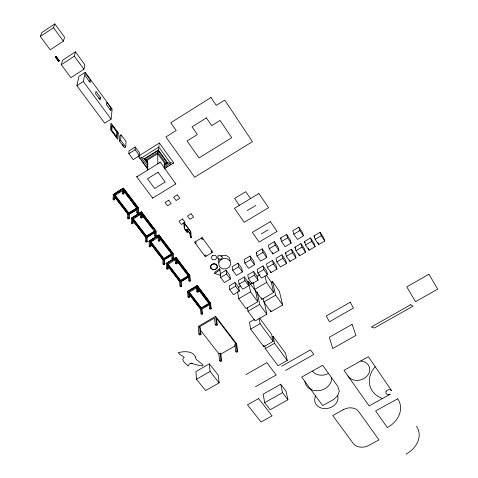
<?xml version="1.0" encoding="UTF-8"?>
<svg xmlns="http://www.w3.org/2000/svg" width="478" height="478" viewBox="0 0 478 478"><rect width="100%" height="100%" fill="white"/><g stroke="black" fill="none" stroke-linecap="round" stroke-linejoin="round"><path stroke-width="0.72" d="M127.769 213.535L127.656 218.177L128.337 219.061L129.311 218.458L128.63 217.574L128.731 212.937L136.81 207.912L136.792 212.507L137.467 213.391L138.441 212.788L138.441 208.193L123.396 188.404L113.31 194.731L113.047 199.236L113.74 200.133L114.72 199.523L114.947 195.424L122.464 190.71M138.644 208.109L123.438 188.099L113.101 194.695L123.438 188.099M138.441 212.788L137.766 211.903L137.772 207.315M147.535 169.66L147.594 160.011L157.698 153.707L164.54 163.135L164.749 169.098M147.881 162.054L145.581 159.234A1.392 0.502 11.9 0 0 145.198 159.144M145.527 236.616L145.593 241.432L146.256 242.286L147.218 241.695L146.555 240.84L146.477 236.03L154.466 231.113L154.627 235.875L155.284 236.741L156.246 236.144L156.073 231.382L141.44 212.136L131.462 218.332L131.39 223.017L132.065 223.889L133.033 223.292L133.087 219.032L140.526 214.413M133.033 223.292L132.358 222.413L132.424 217.741M58.501 59.804C57.312 59.153 60.694 62.654 57.987 60.431M129.311 218.458L129.407 213.809M148.126 166.649L141.004 157.178A1.392 0.502 11.8 0 0 140.622 157.083M139.474 155.649L139.546 152.894L135.22 147.015L128.982 150.934L128.839 153.683L133.207 159.574L139.474 155.649L135.119 149.739L135.22 147.015M164.695 168.483L173.526 163.004L173.532 162.639L159.413 143.024L138.441 156.157L147.983 169.439M175.163 183.08L175.773 183.916L152.673 198.143L136.774 176.872L136.839 176.37L137.371 176.251M122.422 189.013L122.254 193.465L122.948 194.373L123.927 193.751L124.083 189.306M123.927 193.751L123.24 192.849L123.396 188.404M56.362 57.109C55.502 57.557 55.621 55.938 56.344 56.906C55.579 58.197 56.255 57.45 56.936 58.471M56.189 57.784C58.226 57.294 56.308 58.949 57.294 58.866C57.33 59.84 57.049 56.535 56.273 58.017M114.72 199.523L114.027 198.621L114.278 194.122M125.708 146.979L126.043 141.59L121.065 134.844L119.817 135.632L119.392 140.956L124.447 147.768L125.708 146.979L120.659 140.162L121.065 134.844M164.336 165.143L167.402 163.243L158.248 150.588L158.576 148.24M111.087 119.142L112.163 109.115L85.198 72.315L78.918 76.396L76.862 85.687L104.724 123.199L111.087 119.142L83.321 81.499L85.198 72.315M111.225 108.398L110.956 110.854L106.492 104.778L106.797 102.358L111.225 108.398L109.988 109.193M57.742 59.75C58.238 59.439 58.579 59.218 57.474 59.224L57.742 59.75L58.185 59.481M56.727 58.764L56.512 57.539C55.251 57.551 56.189 57.527 56.093 56.619M152.721 197.199L152.673 198.143M100.547 97.536L100.195 99.956L95.618 93.736L96 91.352L100.547 97.536L98.827 98.635M217.161 266.533L217.006 268.23L215.297 269.67L212.979 269.831L211.127 268.642L210.571 266.318L211.64 264.459L213.786 263.605L216.008 264.155L217.263 265.852L217.006 268.23M90.599 80.256L90.181 82.551L85.574 76.277L86.028 74.018L90.599 80.256L88.884 81.362M58.071 60.126C59.487 63.395 58.675 58.406 58.603 61.088M58.848 61.232L58.441 60.103L57.922 60.24M159.007 145.587L158.827 147.033L170.437 163.118L164.103 167.049M159.27 144.296L159.413 143.024M158.152 151.054L157.967 152.404L165.926 163.392L164.079 164.54M83.907 69.238L84.851 64.733L75.428 51.815L62.558 60.246L61.28 64.709L70.917 77.687L83.907 69.238L74.335 56.165L75.428 51.815M159.831 162.765L160.076 161.917L175.773 183.916M58.412 60.318L58.077 60.557L58.627 61.16M57.085 57.892C55.424 58.519 57.426 57.707 57.229 58.913M56.051 56.733L56.703 57.862M63.365 41.186L64.566 37.224L54.839 23.9L41.819 32.54L40.295 36.453L50.232 49.832L63.365 41.186L53.494 27.706L54.839 23.9M337.701 395.796L339.278 390.992L337.838 386.409L322.68 365.282L301.696 377.112L322.68 405.577L333.542 399.536L337.701 395.796A11.801 9.542 -14.6 0 1 325.249 408.63A11.801 9.542 -14.6 0 1 315.629 396.005M218.996 258.628L218.171 260.51L218.739 262.416M55.962 57.844L56.464 58.358L56.894 58.113L56.565 58.394L56.9 59.129M210.613 266.652L211.64 264.459M56.888 59.081L56.978 58.561M147.774 163.237L144.697 158.995L142.91 158.033M57.474 59.224L58.029 59.971L57.659 59.553M57.796 59.009L57.981 59.338M212.979 269.831L212.937 269.496L215.255 269.335L216.391 268.379M56.667 58.567L56.613 58.346M219.743 268.797L214.652 272.293L214.795 273.428L220.621 275.465L219.743 268.797L219.898 269.927L214.795 273.428M40.295 36.453L53.494 27.706M55.807 57.007C56.751 56.918 56.488 57.653 55.818 57.521M55.944 57.013L56.273 56.798M56.016 57.121L56.344 56.906M55.723 56.948L55.896 57.378L56.38 57.067M55.872 57.593L56.159 57.36L56.601 57.802M56.44 57.748L56.727 57.456M56.697 58.436L57.025 58.22M56.38 58.077L57.031 58.794L57.384 58.585M58.352 59.756L57.659 60.15L57.336 59.553L57.766 58.973L57.987 59.935L57.766 58.973M57.736 59.421L58.065 59.212M57.946 59.828L58.322 59.625M58.262 59.523C59.451 60.503 57.229 60.569 58.8 60.377M58.113 60.634L58.752 60.204M58.268 60.575C58.633 59.893 59.338 61.662 58.597 60.359M58.352 60.79L58.931 60.377M58.238 60.921L58.818 60.616M58.597 60.831L58.925 60.622M58.561 61.029L59.039 60.652M61.28 64.709L74.335 56.165M76.862 85.687L83.321 81.499M119.392 140.956L120.659 140.162M128.839 153.683L135.119 149.739M122.41 189.419L114.254 194.534L129.395 214.234L136.851 209.597M116.847 193.841L114.965 195.018L128.731 212.937M118.723 192.664L120.605 191.487M113.047 199.236L114.027 198.621M122.254 193.465L123.24 192.849M141.608 157.794L158.827 147.033M144.697 159.054L158.248 150.588M146.196 159.754L157.967 152.404M136.774 176.872L160.1 162.365M131.886 212.268L133.129 211.497M129.012 214.102L130.817 212.979M132.024 212.226L135.638 209.979M129.012 214.222L135.632 210.099M164.223 165.478L167.969 162.873L169.152 162.879M165.974 167.336L167.862 166.159M169.122 165.376L171.016 164.205M127.656 218.177L128.63 217.574M136.792 212.507L137.766 211.903M141.476 211.838L131.259 218.303L141.476 211.838L156.27 231.292M140.478 213.158L132.418 218.165L147.14 237.321L154.514 232.78M134.951 217.454L136.81 216.301M138.046 215.53L139.905 214.377M131.39 223.017L132.358 222.413M142.109 213.015L142.145 217.645L141.171 218.249L140.496 217.365L141.47 216.761L141.44 212.136M148.359 236.126L150.2 234.991M146.77 237.136L148.037 236.353M149.937 235.188L151.203 234.405M153.103 233.24L154.37 232.457M146.776 237.261L151.209 234.531M152.47 233.754L154.37 232.583M145.593 241.432L146.555 240.84M154.627 235.875L155.589 235.284L155.422 230.521M159.025 234.913L148.915 241.253L159.025 234.913L173.406 253.836M172.588 253.101L172.928 258.024L173.568 258.861L173.221 253.932L158.989 235.218L149.112 241.288L149.22 246.134L149.877 246.983L150.839 246.397L150.725 241.988L158.702 237.088M158.051 236.24L150.074 241.139L164.396 259.775L171.698 255.33M152.554 240.416L153.779 239.663M149.22 246.134L150.182 245.543L150.062 240.703M159.634 236.066L159.849 240.87L158.887 241.456L158.23 240.601L159.198 240.01L158.989 235.218M150.223 243.159L162.813 259.524L163.034 264.041L163.679 264.878L164.629 264.298L163.99 263.462L163.739 258.496L171.644 253.681L171.972 258.604L172.612 259.44M162.813 259.524L172.618 253.549L159.652 236.502M165.585 258.586L167.414 257.475M167.145 257.654L168.393 256.889M166.523 258.168L170.909 255.491M163.034 264.041L163.99 263.462M171.972 258.604L172.928 258.024M176.089 257.361L166.087 263.581L176.089 257.361L190.083 275.776M179.597 280.921L180.003 286.041L180.63 286.854L181.568 286.286L180.947 285.474L180.529 280.359L188.356 275.633L188.846 280.711L189.467 281.524L190.411 280.956L189.903 275.878L176.059 257.666L166.284 263.611L166.559 268.618L167.198 269.443L168.148 268.869L167.886 264.316L175.779 259.518L175.145 258.688L167.252 263.492L181.186 281.626L188.41 277.27M186.928 229.506L190.095 233.784L190.328 236.568L191.11 237.626L190.728 231.633L184.024 222.563L184.323 228.478L187.137 232.272L187.047 229.434L187.137 232.272M184.323 228.478L184.024 222.563M166.559 268.618L167.509 268.039L167.228 263.043M176.687 258.496L177.069 263.45L176.113 264.029L175.48 263.199L176.43 262.619L176.059 257.666M190.859 234.662L190.728 231.633M190.095 233.784L187.047 229.434M190.328 236.568L190.214 233.712M181.407 281.016L184.155 279.349M184.508 279.146L186.563 277.897M180.798 281.524L188.236 277.031M247.234 210.601L255.867 205.403M195.46 243.487L196.362 242.944L195.406 241.659M203.066 238.91L202.164 239.454L201.214 238.164M180.003 286.041L180.947 285.474M188.846 280.711L189.79 280.138L189.288 275.071M188.254 292.835L187.334 291.52L197.205 285.587L210.744 303.506L197.205 285.587M187.346 291.652L197.217 285.719M202.72 294.95L209.035 303.249L209.723 308.507L210.32 309.29L211.252 308.734L210.553 303.482L197.175 285.892L187.537 291.682L188.015 296.874L188.637 297.675L189.569 297.113L189.079 291.921L201.322 307.85L201.925 313.144L202.529 313.926L201.602 314.482L200.999 313.699L200.401 308.4L193.596 299.557M196.297 286.914L188.511 291.598L201.973 309.111L202.529 313.926M189.121 292.393L196.906 287.714M188.015 296.874L188.953 296.312L188.463 291.126M197.784 286.686L198.364 291.837L197.426 292.399L196.811 291.598L197.755 291.036L197.175 285.892M204.291 255.389L205.187 254.852L206.12 256.118M211.856 250.86L210.959 251.398L211.891 252.665M201.322 307.85L209.035 303.249M220.806 256.614L222.706 255.485L226.453 255.575L229.332 257.606L230.253 260.797M261.293 233.927L268.152 229.84M205.851 306.428L207.076 305.699M201.973 309.111L209.693 304.51L197.808 288.903M200.999 313.699L201.925 313.144M209.723 308.507L210.655 307.952L209.962 302.699M226.07 270.291L220.173 273.786L220.669 277.467L224.433 282.54L230.36 279.044L229.799 275.358L226.07 270.291L226.608 273.948L230.36 279.044M238.062 263.181L232.135 266.694L232.72 270.327L236.455 275.442L242.406 271.928L241.76 268.283L238.062 263.181L238.683 266.796L242.406 271.928M250.108 256.035L244.156 259.566L244.826 263.163L248.53 268.307L254.511 264.776L253.776 261.179L250.108 256.035L250.819 259.608L254.511 264.776M256.232 252.408L262.213 248.859L265.852 254.033L266.676 257.588L260.665 261.137L256.991 255.957L256.232 252.408L257.045 253.549M274.372 241.647L268.367 245.214L269.21 248.721L272.86 253.938L278.895 250.37L277.987 246.857L274.372 241.647L275.262 245.136L278.895 250.37M280.556 237.984L286.591 234.405L290.176 239.651L291.174 243.117L285.109 246.702L281.488 241.45L280.556 237.984L281.357 239.143M298.87 227.122L292.805 230.719L293.827 234.142L297.418 239.43L303.512 235.833L302.419 232.404L298.87 227.122L299.939 230.521L303.512 235.833M220.669 277.467L226.608 273.948M232.72 270.327L238.683 266.796M244.826 263.163L250.819 259.608M256.991 255.957L263.014 252.39L262.213 248.859M269.21 248.721L275.262 245.136M281.488 241.45L287.571 237.847L286.591 234.405M293.827 234.142L299.939 230.521M235.015 282.456L229.153 285.916L229.709 289.65L233.419 294.651L239.311 291.192L238.689 287.451L235.015 282.456L235.612 286.173L239.311 291.192M244.33 276.965L238.444 280.437L239.066 284.141L242.752 289.166L248.668 285.695L247.98 281.99L244.33 276.965L244.993 280.652L248.668 285.695M253.681 271.456L247.771 274.94L248.458 278.608L252.127 283.663L258.06 280.18L257.307 276.505L253.681 271.456L254.41 275.107L258.06 280.18M263.061 265.923L257.134 269.419L257.887 273.058L261.532 278.136L267.489 274.641L266.664 270.996L263.061 265.923L263.856 269.544L267.489 274.641M272.478 260.373L266.527 263.88L267.351 267.489L270.972 272.597L276.947 269.084L276.057 265.475L272.478 260.373L273.344 263.958L276.947 269.084M281.93 254.804L275.955 258.323L276.852 261.896L280.443 267.029L286.442 263.509L285.486 259.93L281.93 254.804L282.862 258.353L286.442 263.509M285.42 252.743L291.413 249.211L294.95 254.362L295.978 257.911L289.955 261.448L286.382 256.286L285.42 252.743L286.208 253.884M294.92 247.144L300.937 243.595L304.444 248.781L305.544 252.288L299.497 255.838L295.948 250.651L294.92 247.144L295.703 248.291M304.456 241.521L310.491 237.96L313.98 243.171L315.145 246.654L309.075 250.215L305.556 244.999L304.456 241.521L305.233 242.675M314.022 235.881L320.081 232.308L323.546 237.548L324.783 240.99L318.695 244.569L315.193 239.323L314.022 235.881L314.793 237.04M229.709 289.65L235.612 286.173M239.066 284.141L244.993 280.652M248.458 278.608L254.41 275.107M257.887 273.058L263.856 269.544M267.351 267.489L273.344 263.958M276.852 261.896L282.862 258.353M286.382 256.286L292.416 252.731L291.413 249.211M295.948 250.651L302.006 247.084L300.937 243.595M305.556 244.999L311.632 241.414L310.491 237.96M315.193 239.323L321.294 235.726L320.081 232.308M238.283 287.386L240.846 285.874M247.257 282.104L248.542 281.351L255.652 291.144L257.744 301.767L246.027 308.603L238.725 298.744L237.578 291.676M256.871 276.451L259.924 274.653M250.125 284.338L251.99 283.239M238.725 298.744L250.502 291.849L248.542 281.351M266.27 275.047L271.241 282.02L273.643 292.494L261.854 299.371L254.631 289.429L266.479 282.486L265.111 276.278M271.199 282.301L272.472 281.554L279.367 291.245L282.677 305.006L270.96 311.793L263.85 302.006L263.103 298.392M237.793 351.653L236.652 343.885L215.602 316.311L198.256 326.456L198.896 334.104L199.714 335.144L200.963 334.415L200.384 327.765L199.577 326.731L214.473 318.019L215.22 324.58L216.026 325.632L217.281 324.897L216.51 318.336L236.03 343.891L237.016 350.637L237.793 351.653L236.55 352.364L235.774 351.354L234.806 344.596L236.03 343.891M198.896 334.104L200.151 333.375L199.577 326.731M215.22 324.58L216.48 323.845L215.602 316.311M264.388 302.556L266.814 314.201L255.168 320.953L247.986 311.25L259.685 304.432L257.254 292.201M263.85 302.006L275.627 295.153L272.472 281.554M254.439 319.424L249.48 322.303L250.675 329.139L263.784 346.681L273.117 341.328L271.665 334.415L259.638 318.073M250.675 329.139L260.086 323.69L259.04 318.264M218.882 353.792L220.101 353.087L220.884 354.084L221.684 360.926L220.454 361.631L219.665 360.627L218.882 353.792L200.521 330.256M220.884 354.084L235.576 345.606M209.328 363.848L195.944 371.567L196.512 379.269L205.642 390.562L219.121 382.86L218.273 375.146L209.328 363.848L210.069 371.478L219.121 382.86M219.665 360.627L220.902 359.916L220.101 353.087M235.774 351.354L237.016 350.637M196.512 379.269L210.069 371.478M271.857 337.038L273.081 336.333L285.653 353.409L287.248 360.466L278.005 365.718L265.224 348.611L264.681 345.815M265.224 348.611L274.545 343.264L273.081 336.333M245.967 374.585L266.879 362.659L276.182 375.015L255.407 386.792M281.602 366.285L310.527 349.854L313.825 354.449L285.641 370.426M280.753 384.216L263.163 394.147L264.669 402.673L270.142 409.742L287.905 399.781L286.095 391.297L280.753 384.216L282.498 392.641L287.905 399.781M264.669 402.673L282.498 392.641M211.676 264.788L213.827 263.934L216.05 264.489L217.305 266.186M173.496 163.028L173.066 163.064A1.129 0.406 12.6 0 1 172.755 163.022M58.441 60.419L58.931 60.873M210.571 266.318L211.085 268.307L212.322 269.102M57.061 58.8L56.984 58.507M138.489 156.557L138.931 156.754A1.141 0.406 11.8 0 0 139.241 156.832M55.992 57.629L55.896 57.378M56.798 58.071L56.518 57.533M200.151 333.375L200.963 334.415M220.902 359.916L221.684 360.926M114.911 196.918L116.256 198.675M117.104 199.673L127.961 213.887M133.021 220.364L141.631 231.663M141.954 231.973L145.688 236.939M152.01 245.053L163.386 259.948M167.898 265.816L180.17 281.763M114.899 197.038L127.955 214.007M133.063 220.645L145.688 237.064M150.725 243.607L163.392 260.074M167.909 265.947L180.176 281.901M114.415 196.613L127.763 213.959L137.772 207.727L124.065 189.706M132.573 220.209L145.533 237.058L155.434 230.958L142.109 213.433M167.396 265.481L179.632 281.387L189.336 275.531L176.723 258.945M189.509 294.245L191.325 296.605M187.334 291.52L188.242 292.697M189.599 294.466L194.594 300.955M195.496 302.132L200.491 308.621M189.163 294.012L200.945 309.206M189.103 294.131L200.455 308.884L210.021 303.171L197.838 287.159M150.182 245.543L150.839 246.397M167.509 268.039L168.148 268.869M188.953 296.312L189.569 297.113M216.48 323.845L217.281 324.897M133.093 218.607L146.477 236.03M150.713 241.545L163.739 258.496M167.862 263.862L180.529 280.359M124.435 191.654L125.32 192.819M126.198 193.978L129.735 198.621M130.619 199.786L131.504 200.945M132.388 202.11L135.925 206.753M142.922 215.942L148.252 222.945M149.136 224.11L152.691 228.777M160.022 238.414L163.596 243.111M164.492 244.282L169.409 250.741M170.299 251.918L171.196 253.089M177.547 261.436L186.103 272.675M187 273.858L187.902 275.041M123.533 190.901L136.804 208.33M141.59 214.616L154.478 231.543M159.598 238.265L171.674 254.123M176.681 260.701L188.398 276.093M198.209 289.029L200.013 291.395M200.915 292.584L201.818 293.767M141.47 216.761L142.145 217.645M155.589 235.284L156.246 236.144M159.198 240.01L159.849 240.87M176.43 262.619L177.069 263.45M189.79 280.138L190.411 280.956M197.755 291.036L198.364 291.837M210.655 307.952L211.252 308.734M122.374 144.374L123.599 146.035M184.448 228.406L187.262 232.2M190.447 236.496L191.23 237.554M138.441 156.157L140.173 158.505M141.04 159.682L147.971 169.081M260.086 323.69L273.117 341.328M274.545 343.264L287.248 360.466M184.323 223.202L190.608 231.705M148.138 164.187L144.201 158.827L158.338 149.996L167.892 163.201L167.402 163.243M250.502 291.849L257.744 301.767M259.685 304.432L266.814 314.201M275.627 295.153L282.677 305.006M266.479 282.486L273.643 292.494M263.014 252.39L266.676 257.588M239.382 205.337L234.579 198.472L245.746 191.702L250.508 198.615M292.416 252.731L295.978 257.911M287.571 237.847L291.174 243.117M302.006 247.084L305.544 252.288M311.632 241.414L315.145 246.654M321.294 235.726L324.783 240.99M57.659 60.15L57.438 59.188M56.458 58.268L56.195 57.748L56.476 58.334M57.45 58.627L56.727 57.515M317.978 242.489L318.695 244.569M308.406 248.112L309.075 250.215M298.87 253.722L299.497 255.838M289.56 260.02L289.955 261.448M272.514 252.527L272.86 253.938M270.632 271.146L270.972 272.597M270.656 310.407L270.96 311.793M261.568 297.961L261.854 299.371M253.274 282.456L254.631 289.429M251.888 282.432L252.127 283.663M263.515 345.289L263.784 346.681M247.347 307.617L247.986 311.25M220.472 274.33L220.621 275.465M216.008 264.155L216.05 264.489M215.255 269.335L215.297 269.67M213.786 263.605L213.827 263.934M211.085 268.307L211.127 268.642M196.249 286.447L196.811 291.598M188.511 296.324L188.637 297.675M190.985 236.144L191.11 237.626M181.15 281.166L181.568 286.286M175.115 258.24L175.48 263.199M164.372 259.327L164.629 264.298M170.437 163.118L171.016 162.717A1.38 0.496 12.5 0 1 171.393 162.771M158.033 235.803L158.23 240.601M165.926 163.392L166.523 163.1A1.386 0.502 12.4 0 1 166.906 163.147M157.698 153.707L157.889 163.954M147.128 236.885L147.218 241.695M140.478 212.734L140.496 217.365M328.5 373.396A11.932 9.841 -15.1 0 1 312.451 371.048M331.601 377.722A13.509 11.06 -14.5 0 1 312.475 390.09L309.565 388.739A13.509 11.06 -14.5 0 1 304.94 381.504M382.49 398.538A26.272 21.175 -19.2 0 1 375.212 366.745M360.782 360.974A11.687 9.542 -17.3 0 1 367.307 375.786A11.687 9.542 -17.3 0 1 347.93 375.941M416.499 426.245A24.976 19.479 -17.6 0 1 406.001 454.1M385.967 391.739L385.961 393.209L386.941 394.32L388.572 394.709L390.305 394.231L369.094 405.924L344.005 370.378L368.365 356.725L391.572 390.669L390.329 389.767L388.596 389.666L386.953 390.406L385.967 391.739M195.669 357.174L196.028 359.014A2.683 2.247 -6.1 0 0 196.601 359.737L202.529 364.415L203.072 365.323L202.75 365.969L197.486 365.102L191.122 363.22L189.228 364.105L188.254 366.058L184.221 362.151A16.461 13.814 -6 0 1 183.564 361.32L182.781 359.809L183.11 358.422L184.209 357.514L184.078 357.114L179.453 354.168L178.443 352.919L178.647 352.316A24.964 20.703 -4.5 0 1 179.644 352.382C185.01 351.073 193.112 351.151 195.669 357.174M217.986 255.933L217.807 258.61L220.609 259.506L222.521 257.385L220.902 255.174L217.986 255.933M118.317 133.021L117.785 139.385L110.328 129.335L110.992 123.103L118.317 133.021M116.931 132.018L116.513 136.774L111.762 130.369L112.24 125.672L116.931 132.018M117.397 132.352L116.937 137.646L111.284 130.022L111.822 124.818L117.397 132.352M219.97 260.444L218.589 263.593L219.533 266.79L222.431 268.809L226.178 268.899L229.35 267.017L230.737 263.88L229.816 260.677L226.913 258.64L223.148 258.544L219.97 260.444M212.788 255.336L211.198 257.481L212.453 259.715L215.291 259.811L216.881 257.672L215.632 255.431L212.788 255.336M210.977 97.494L170.76 122.774L176.203 130.5L165.914 136.941L194.654 177.219L252.426 141.691L224.738 100.099L216.289 105.387L210.977 97.494M206.388 117.899L192.025 126.879L197.354 134.551L187.071 140.956L199.003 157.931L231.716 137.712L220.029 120.426L211.67 125.63L206.388 117.899M158.045 172.247L147.475 178.802L154.669 188.505L165.197 182.004L158.045 172.247M168.704 200.192L165.018 202.451L167.497 205.797L171.178 203.538L168.704 200.192M177.332 194.899L173.634 197.169L176.095 200.527L179.794 198.262L177.332 194.899M182.596 218.996L178.939 221.218L181.365 224.487L185.016 222.27L182.596 218.996M191.152 213.791L187.478 216.026L189.891 219.306L193.554 217.084L191.152 213.791M258.933 193.524L234.429 208.324L244.252 222.294L268.594 207.679L258.933 193.524M202.116 237.62L194.504 242.203L205.229 256.65L212.788 252.133L202.116 237.62M270.351 221.631L252.354 232.38L259.142 242.047L277.061 231.394L270.351 221.631M350.255 302.227L326.283 315.958L329.402 321.808L353.439 308.071L350.255 302.227M428.897 274.258L406.754 286.866L415.537 301.654L437.705 289.106L428.897 274.258M352.059 324.341L329.288 337.283L332.748 348.528L355.967 335.389L352.059 324.341M410.757 304.689L371.364 326.976L374.376 327.998L412.98 306.177L410.757 304.689M258.586 398.544L247.484 404.812L261.048 422.032L272.054 415.878L258.586 398.544M343.664 409.526L332.724 415.573L353.146 443.345A11.765 9.243 -16 0 0 368.825 445.418L378.982 439.897L358.745 411.624A11.209 8.933 -15.6 0 0 343.664 409.526M397.732 398.772L375.606 410.925L387.323 427.571A25.43 20.231 -17.2 0 0 397.732 398.772M191.899 363.639L191.122 363.22L191.899 363.639"/></g></svg>
